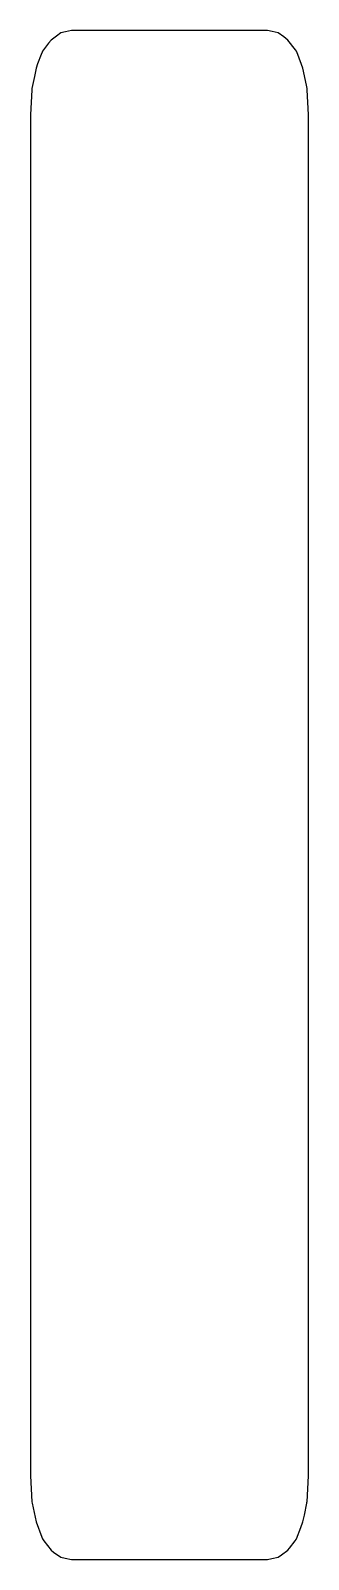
# Model space of a CAD drawing. Header units: metres. Extents: x 2.4 to 16, y -10 to 64.8.
import ezdxf

# ---------------------------------------------------------------- set-up
doc = ezdxf.new("R2010")
doc.units = ezdxf.units.M

msp = doc.modelspace()

# ---------------------------------------------------------------- linework, layer by layer
for p, q in [((3.662, 64.511), (3.4, 64.324)), ((3.882, 64.668), (3.662, 64.511)), ((4.112, 64.721), (3.882, 64.668)), ((4.4, 64.786), (4.112, 64.721)), ((8.363, 64.786), (4.4, 64.786)), ((14, 64.786), (8.363, 64.786)), ((14.227, 64.734), (14, 64.786)), ((14.518, 64.668), (14.227, 64.734)), ((14.792, 64.472), (14.518, 64.668)), ((15, 64.324), (14.792, 64.472)), ((2.917, 63.621), (2.745, 63.158)), ((2.967, 63.732), (2.917, 63.621)), ((2.986, 63.775), (2.967, 63.732)), ((3.281, 64.167), (2.986, 63.775)), ((3.4, 64.324), (3.281, 64.167)), ((15.369, 63.836), (15, 64.324)), ((15.414, 63.775), (15.369, 63.836)), ((15.483, 63.621), (15.414, 63.775)), ((15.732, 62.951), (15.483, 63.621)), ((2.668, 62.951), (2.585, 62.538)), ((2.745, 63.158), (2.668, 62.951)), ((15.901, 62.107), (15.732, 62.951)), ((2.585, 62.538), (2.468, 61.955)), ((2.463, 61.878), (2.4, 60.667)), ((2.468, 61.955), (2.463, 61.878)), ((15.932, 61.955), (15.901, 62.107)), ((15.937, 61.878), (15.932, 61.955)), ((16, 60.667), (15.937, 61.878)), ((2.4, 60.667), (2.4, 60.605)), ((16, 60.601), (16, 60.667)), ((2.4, 60.605), (2.4, 59.092)), ((16, 59.037), (16, 60.601)), ((2.4, 59.092), (2.4, 59.062)), ((2.4, 59.062), (2.4, 57.602)), ((16, 57.595), (16, 59.037)), ((2.4, 57.602), (2.4, 57.556)), ((2.4, 57.556), (2.4, 56.111)), ((16, 56.19), (16, 57.595)), ((16, 56.09), (16, 56.19)), ((2.4, 56.111), (2.4, 56.062)), ((2.4, 56.062), (2.4, 56.021)), ((2.4, 56.021), (2.4, 55.992)), ((2.4, 55.992), (2.4, 55.608)), ((2.4, 55.608), (2.4, 55.218)), ((16, 55.998), (16, 56.09)), ((16, 54.47), (16, 55.998)), ((2.4, 55.218), (2.4, 54.47)), ((2.4, 54.47), (2.4, 53.334)), ((16, 53.334), (16, 54.47)), ((2.4, 53.334), (2.4, 49.936)), ((16, 49.936), (16, 53.334)), ((2.4, 49.936), (2.4, 33.975)), ((16, 33.975), (16, 49.936)), ((2.4, 33.975), (2.4, 18.753)), ((16, 18.753), (16, 33.975)), ((2.4, 18.753), (2.4, 4.155)), ((16, 4.155), (16, 18.753)), ((2.4, 4.155), (2.4, 1.719)), ((16, 1.719), (16, 4.155)), ((16, 4.155), (16, 4.155)), ((2.4, 1.719), (2.4, 0.348)), ((16, 0.348), (16, 1.719)), ((2.4, 0.348), (2.4, -0.264)), ((16, -1.111), (16, 0.348)), ((2.4, -0.264), (2.4, -0.758)), ((2.4, -0.758), (2.4, -1.183)), ((2.4, -1.183), (2.4, -1.22)), ((2.4, -1.22), (2.4, -1.267)), ((2.4, -1.267), (2.4, -1.318)), ((2.4, -1.318), (2.4, -2.794)), ((16, -1.211), (16, -1.111)), ((16, -1.323), (16, -1.211)), ((16, -2.755), (16, -1.323)), ((2.4, -2.794), (2.4, -2.84)), ((2.4, -2.84), (2.4, -4.347)), ((16, -4.264), (16, -2.755)), ((2.4, -4.347), (2.4, -5.937)), ((16, -5.937), (16, -4.264)), ((2.4, -5.937), (2.401, -5.952)), ((2.401, -5.952), (2.468, -7.222)), ((15.932, -7.222), (15.999, -5.952)), ((15.999, -5.952), (16, -5.937)), ((2.468, -7.222), (2.479, -7.286)), ((2.479, -7.286), (2.668, -8.207)), ((15.8, -7.876), (15.921, -7.286)), ((15.921, -7.286), (15.928, -7.248)), ((15.928, -7.248), (15.932, -7.222)), ((2.668, -8.207), (2.956, -8.963)), ((15.626, -8.485), (15.732, -8.207)), ((15.732, -8.207), (15.8, -7.876)), ((2.956, -8.963), (2.986, -9.041)), ((15.414, -9.041), (15.626, -8.485)), ((2.986, -9.041), (3.051, -9.143)), ((3.051, -9.143), (3.4, -9.594)), ((3.4, -9.594), (3.527, -9.683)), ((3.527, -9.683), (3.882, -9.931)), ((14.679, -9.818), (15, -9.594)), ((15, -9.594), (15.074, -9.498)), ((15.074, -9.498), (15.349, -9.143)), ((15.349, -9.143), (15.398, -9.066)), ((15.398, -9.066), (15.414, -9.041)), ((3.882, -9.931), (4.092, -9.977)), ((4.092, -9.977), (4.4, -10.045)), ((4.4, -10.045), (8.613, -10.045)), ((8.613, -10.045), (14, -10.045)), ((14, -10.045), (14.216, -9.998)), ((14.216, -9.998), (14.518, -9.931)), ((14.518, -9.931), (14.679, -9.818))]:
    msp.add_line(p, q)

doc.saveas('drawing.dxf')
